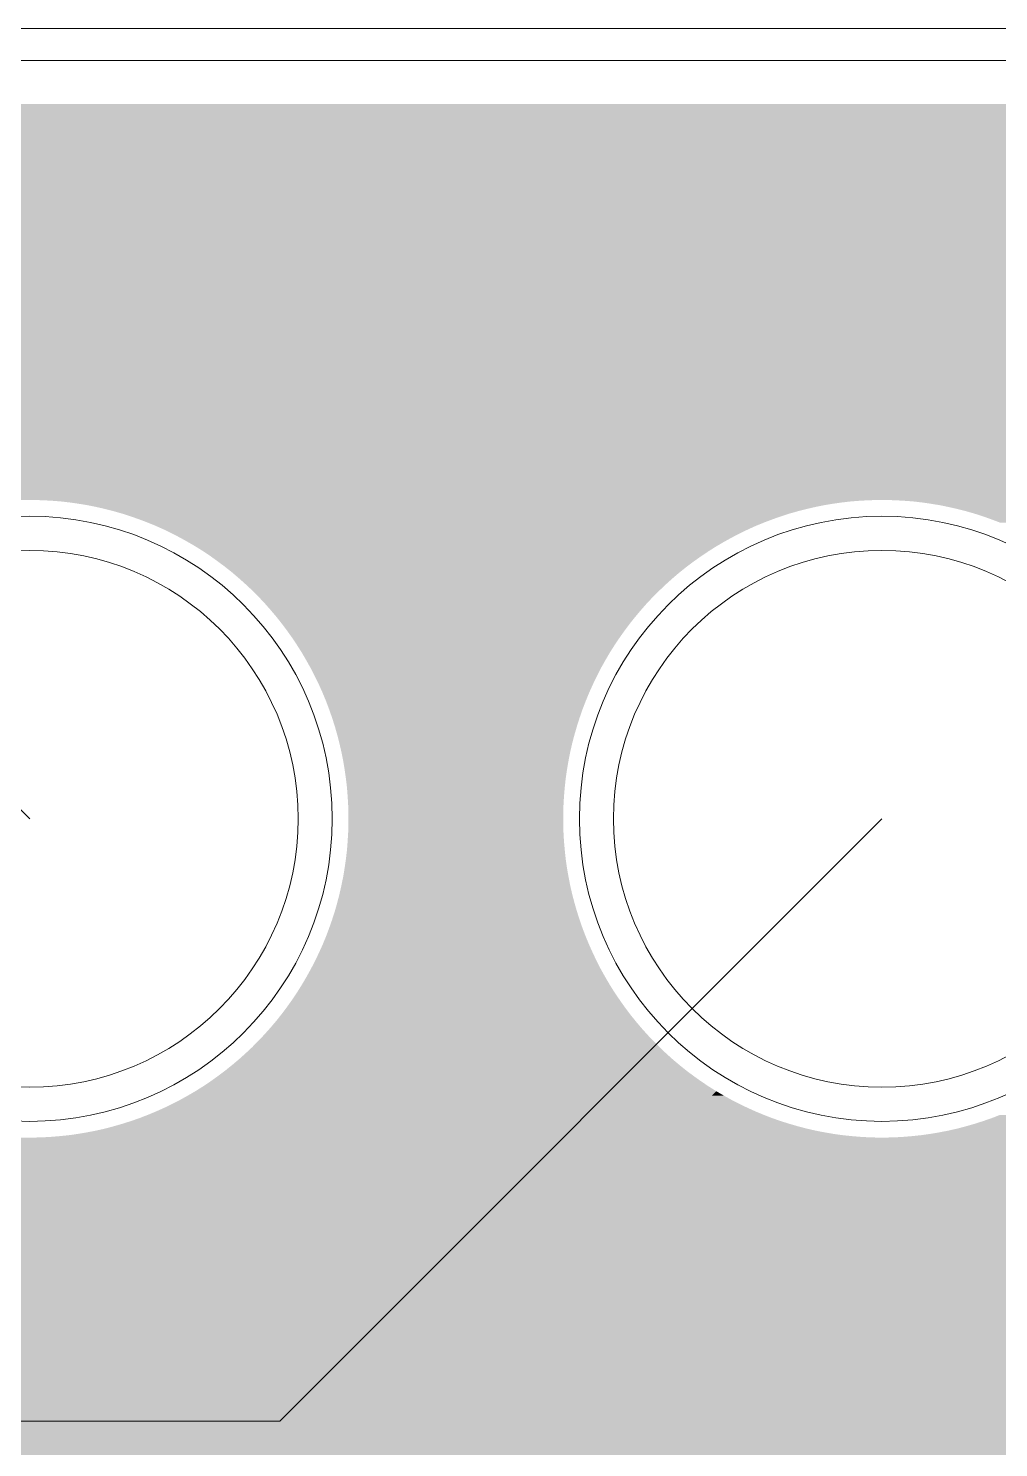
# Model space of a CAD drawing. Header units: millimetres. Extents: x 0 to 210, y 0 to 297.
# Drawn here: x 105.021 to 107.913, y 225.919 to 230.148 of the extents above; entities that cross this region are included whole.
import ezdxf

# ---------------------------------------------------------------- set-up
doc = ezdxf.new("R2010")
doc.units = ezdxf.units.MM
for name, pattern in [('K5LT32768', [0]), ('K5LT32771', [0]), ('K5LT32772', [0]), ('K5LT32773', [0]), ('K5LT32774', [0]), ('K5LT32775', [0])]:
    doc.linetypes.add(name, pattern=pattern)

# ---------------------------------------------------------------- blocks, each defined once
blk = doc.blocks.new('U31')
at = {"color": 7, "linetype": 'K5LT32768', "lineweight": 18}
blk.add_circle((105.0251, 227.7927), 0.8, dxfattribs=at)
blk = doc.blocks.new('U32')
at = {"color": 7, "linetype": 'K5LT32768', "lineweight": 18}
blk.add_circle((107.5651, 227.7927), 0.8, dxfattribs=at)
blk = doc.blocks.new('U162')
at = {"color": 1, "linetype": 'K5LT32771', "lineweight": 18, "true_color": 0xff0000}
blk.add_circle((105.0251, 227.7927), 0.9016, dxfattribs=at)
blk = doc.blocks.new('U163')
at = {"color": 1, "linetype": 'K5LT32771', "lineweight": 18, "true_color": 0xff0000}
blk.add_circle((107.5651, 227.7927), 0.9016, dxfattribs=at)
blk = doc.blocks.new('U264')
at = {"color": 3, "linetype": 'K5LT32773', "lineweight": 18, "true_color": 0x00ff00}
blk.add_circle((105.0251, 227.7927), 0.8, dxfattribs=at)
blk = doc.blocks.new('U265')
at = {"color": 3, "linetype": 'K5LT32773', "lineweight": 18, "true_color": 0x00ff00}
blk.add_circle((107.5651, 227.7927), 0.8, dxfattribs=at)
blk = doc.blocks.new('U328')
at = {"color": 1, "linetype": 'K5LT32771', "lineweight": 18, "true_color": 0xff0000}
blk.add_circle((105.0251, 227.7927), 0.9016, dxfattribs=at)
blk = doc.blocks.new('U329')
at = {"color": 1, "linetype": 'K5LT32771', "lineweight": 18, "true_color": 0xff0000}
blk.add_circle((107.5651, 227.7927), 0.9016, dxfattribs=at)

msp = doc.modelspace()

# ---------------------------------------------------------------- hatches: boundary and pattern name
for points in [[(84.8151, 229.8689), (84.8151, 229.923), (133.2828, 229.923), (133.3364, 229.8689)], [(84.8151, 229.6231), (84.8151, 229.8689), (133.3364, 229.8689), (133.3343, 229.6231)], [(100.8925, 229.6228), (100.8798, 229.6231), (133.3343, 229.6231), (133.3343, 229.6228)], [(100.9052, 229.6218), (100.8925, 229.6228), (133.3343, 229.6228), (133.3343, 229.6218)], [(100.9176, 229.62), (100.9052, 229.6218), (133.3343, 229.6218), (133.3343, 229.62)], [(100.9301, 229.6175), (100.9176, 229.62), (133.3343, 229.62), (133.3342, 229.6175)], [(100.9423, 229.6142), (100.9301, 229.6175), (133.3342, 229.6175), (133.3342, 229.6142)], [(100.9542, 229.6104), (100.9423, 229.6142), (133.3342, 229.6142), (133.3342, 229.6104)], [(100.9661, 229.6061), (100.9542, 229.6104), (133.3342, 229.6104), (133.3341, 229.6061)], [(100.9776, 229.6007), (100.9661, 229.6061), (133.3341, 229.6061), (133.3341, 229.6007)], [(100.9887, 229.5951), (100.9776, 229.6007), (133.3341, 229.6007), (133.334, 229.5951)], [(100.9997, 229.5885), (100.9887, 229.5951), (133.334, 229.5951), (133.334, 229.5885)], [(101.0101, 229.5817), (100.9997, 229.5885), (133.334, 229.5885), (133.3339, 229.5817)], [(101.0202, 229.574), (101.0101, 229.5817), (133.3339, 229.5817), (133.3339, 229.574)], [(101.0299, 229.5659), (101.0202, 229.574), (133.3339, 229.574), (133.3338, 229.5659)], [(101.039, 229.5573), (101.0299, 229.5659), (133.3338, 229.5659), (133.3337, 229.5573)], [(101.6232, 228.9731), (101.039, 229.5573), (133.3337, 229.5573), (133.3287, 228.9731)], [(101.6235, 228.9728), (101.6232, 228.9731), (112.465, 228.9731), (112.4454, 228.9728)], [(101.6248, 228.9716), (101.6235, 228.9728), (112.4454, 228.9728), (112.4259, 228.9716)], [(101.6268, 228.9695), (101.6248, 228.9716), (112.4259, 228.9716), (112.4063, 228.9695)], [(101.6293, 228.967), (101.6268, 228.9695), (112.4063, 228.9695), (112.3867, 228.967)], [(101.6329, 228.9634), (101.6293, 228.967), (112.3867, 228.967), (112.3674, 228.9634)], [(101.637, 228.9594), (101.6329, 228.9634), (112.3674, 228.9634), (112.3481, 228.9594)], [(101.642, 228.9543), (101.637, 228.9594), (112.3481, 228.9594), (112.3293, 228.9543)], [(101.6476, 228.9487), (101.642, 228.9543), (112.3293, 228.9543), (112.3105, 228.9487)], [(101.6542, 228.9421), (101.6476, 228.9487), (112.3105, 228.9487), (112.292, 228.9421)], [(101.6613, 228.935), (101.6542, 228.9421), (112.292, 228.9421), (112.2737, 228.935)], [(101.6692, 228.9271), (101.6613, 228.935), (112.2737, 228.935), (112.2557, 228.9271)], [(101.6776, 228.9187), (101.6692, 228.9271), (112.2557, 228.9271), (112.2379, 228.9187)], [(101.687, 228.9093), (101.6776, 228.9187), (112.2379, 228.9187), (112.2206, 228.9093)], [(101.6969, 228.8994), (101.687, 228.9093), (112.2206, 228.9093), (112.2036, 228.8994)], [(101.7076, 228.8888), (101.6969, 228.8994), (112.2036, 228.8994), (112.1871, 228.8888)], [(101.7188, 228.8776), (101.7076, 228.8888), (112.1871, 228.8888), (112.1711, 228.8776)], [(101.7307, 228.8656), (101.7188, 228.8776), (112.1711, 228.8776), (112.1553, 228.8656)], [(101.7431, 228.8532), (101.7307, 228.8656), (112.1553, 228.8656), (112.1401, 228.8532)], [(101.7561, 228.8402), (101.7431, 228.8532), (112.1401, 228.8532), (112.1254, 228.8402)], [(101.7698, 228.8265), (101.7561, 228.8402), (112.1254, 228.8402), (112.1114, 228.8265)], [(101.8536, 228.7427), (101.7698, 228.8265), (112.1114, 228.8265), (112.0276, 228.7427)], [(105.0652, 228.7419), (105.0385, 228.7427), (107.5518, 228.7427), (107.5252, 228.7419)], [(105.0916, 228.7404), (105.0652, 228.7419), (107.5252, 228.7419), (107.4985, 228.7404)], [(105.1183, 228.7384), (105.0916, 228.7404), (107.4985, 228.7404), (107.4721, 228.7384)], [(105.1447, 228.7353), (105.1183, 228.7384), (107.4721, 228.7384), (107.4454, 228.7353)], [(105.1711, 228.7315), (105.1447, 228.7353), (107.4454, 228.7353), (107.419, 228.7315)], [(105.1973, 228.7272), (105.1711, 228.7315), (107.419, 228.7315), (107.3928, 228.7272)], [(105.2234, 228.7219), (105.1973, 228.7272), (107.3928, 228.7272), (107.3667, 228.7219)], [(105.2496, 228.716), (105.2234, 228.7219), (107.3667, 228.7219), (107.3408, 228.716)], [(107.6049, 228.7419), (107.5785, 228.7427), (112.0276, 228.7427), (112.0268, 228.7419)], [(107.6316, 228.7404), (107.6049, 228.7419), (112.0268, 228.7419), (112.0253, 228.7404)], [(107.6583, 228.7384), (107.6316, 228.7404), (112.0253, 228.7404), (112.0233, 228.7384)], [(107.6847, 228.7353), (107.6583, 228.7384), (112.0233, 228.7384), (112.0202, 228.7353)], [(107.7111, 228.7315), (107.6847, 228.7353), (112.0202, 228.7353), (112.0164, 228.7315)], [(107.7373, 228.7272), (107.7111, 228.7315), (112.0164, 228.7315), (112.0121, 228.7272)], [(107.7634, 228.7219), (107.7373, 228.7272), (112.0121, 228.7272), (112.0067, 228.7219)], [(107.7896, 228.716), (107.7634, 228.7219), (112.0067, 228.7219), (112.0009, 228.716)], [(105.2752, 228.7094), (105.2496, 228.716), (107.3408, 228.716), (107.3149, 228.7094)], [(105.3009, 228.7021), (105.2752, 228.7094), (107.3149, 228.7094), (107.2892, 228.7021)], [(105.3263, 228.6939), (105.3009, 228.7021), (107.2892, 228.7021), (107.2638, 228.6939)], [(105.3514, 228.685), (105.3263, 228.6939), (107.2638, 228.6939), (107.2387, 228.685)], [(105.3763, 228.6756), (105.3514, 228.685), (107.2387, 228.685), (107.2138, 228.6756)], [(105.401, 228.6655), (105.3763, 228.6756), (107.2138, 228.6756), (107.1891, 228.6655)], [(107.8152, 228.7094), (107.7896, 228.716), (112.0009, 228.716), (111.9943, 228.7094)], [(107.8409, 228.7021), (107.8152, 228.7094), (111.9943, 228.7094), (111.9869, 228.7021)], [(107.8663, 228.6939), (107.8409, 228.7021), (111.9869, 228.7021), (111.9788, 228.6939)], [(107.8914, 228.685), (107.8663, 228.6939), (111.9788, 228.6939), (111.9699, 228.685)], [(107.9163, 228.6756), (107.8914, 228.685), (111.9699, 228.685), (111.9605, 228.6756)], [(105.4254, 228.6546), (105.401, 228.6655), (107.1891, 228.6655), (107.165, 228.6546)], [(105.4492, 228.6429), (105.4254, 228.6546), (107.165, 228.6546), (107.1409, 228.6429)], [(105.4729, 228.6307), (105.4492, 228.6429), (107.1409, 228.6429), (107.1173, 228.6307)], [(105.4962, 228.6177), (105.4729, 228.6307), (107.1173, 228.6307), (107.0939, 228.6177)], [(105.5193, 228.6043), (105.4962, 228.6177), (107.0939, 228.6177), (107.071, 228.6043)], [(105.5419, 228.5901), (105.5193, 228.6043), (107.071, 228.6043), (107.0484, 228.5901)], [(105.564, 228.5753), (105.5419, 228.5901), (107.0484, 228.5901), (107.0263, 228.5753)], [(105.5856, 228.5598), (105.564, 228.5753), (107.0263, 228.5753), (107.0045, 228.5598)], [(105.607, 228.5438), (105.5856, 228.5598), (107.0045, 228.5598), (106.9831, 228.5438)], [(105.6278, 228.5273), (105.607, 228.5438), (106.9831, 228.5438), (106.9623, 228.5273)], [(105.6481, 228.51), (105.6278, 228.5273), (106.9623, 228.5273), (106.942, 228.51)], [(105.6679, 228.4923), (105.6481, 228.51), (106.942, 228.51), (106.9222, 228.4923)], [(105.6875, 228.474), (105.6679, 228.4923), (106.9222, 228.4923), (106.9029, 228.474)], [(105.7063, 228.4552), (105.6875, 228.474), (106.9029, 228.474), (106.8838, 228.4552)], [(105.7246, 228.4359), (105.7063, 228.4552), (106.8838, 228.4552), (106.8655, 228.4359)], [(105.7423, 228.4158), (105.7246, 228.4359), (106.8655, 228.4359), (106.8478, 228.4158)], [(105.7596, 228.3955), (105.7423, 228.4158), (106.8478, 228.4158), (106.8307, 228.3955)], [(105.7761, 228.3747), (105.7596, 228.3955), (106.8307, 228.3955), (106.814, 228.3747)], [(105.7921, 228.3533), (105.7761, 228.3747), (106.814, 228.3747), (106.798, 228.3533)], [(105.8076, 228.3317), (105.7921, 228.3533), (106.798, 228.3533), (106.7827, 228.3317)], [(105.8224, 228.3094), (105.8076, 228.3317), (106.7827, 228.3317), (106.7677, 228.3094)], [(105.8366, 228.287), (105.8224, 228.3094), (106.7677, 228.3094), (106.7535, 228.287)], [(105.85, 228.2639), (105.8366, 228.287), (106.7535, 228.287), (106.7401, 228.2639)], [(105.863, 228.2408), (105.85, 228.2639), (106.7401, 228.2639), (106.7271, 228.2408)], [(105.8752, 228.2169), (105.863, 228.2408), (106.7271, 228.2408), (106.7149, 228.2169)], [(105.8869, 228.193), (105.8752, 228.2169), (106.7149, 228.2169), (106.7035, 228.193)], [(105.8978, 228.1687), (105.8869, 228.193), (106.7035, 228.193), (106.6926, 228.1687)], [(105.908, 228.144), (105.8978, 228.1687), (106.6926, 228.1687), (106.6824, 228.144)], [(105.9174, 228.1191), (105.908, 228.144), (106.6824, 228.144), (106.6728, 228.1191)], [(105.9262, 228.094), (105.9174, 228.1191), (106.6728, 228.1191), (106.6641, 228.094)], [(105.9344, 228.0686), (105.9262, 228.094), (106.6641, 228.094), (106.656, 228.0686)], [(105.9417, 228.0429), (105.9344, 228.0686), (106.656, 228.0686), (106.6486, 228.0429)], [(105.9483, 228.0173), (105.9417, 228.0429), (106.6486, 228.0429), (106.6418, 228.0173)], [(105.9542, 227.9911), (105.9483, 228.0173), (106.6418, 228.0173), (106.6359, 227.9911)], [(105.9595, 227.965), (105.9542, 227.9911), (106.6359, 227.9911), (106.6308, 227.965)], [(105.9638, 227.9388), (105.9595, 227.965), (106.6308, 227.965), (106.6263, 227.9388)], [(105.9676, 227.9124), (105.9638, 227.9388), (106.6263, 227.9388), (106.6225, 227.9124)], [(105.9707, 227.886), (105.9676, 227.9124), (106.6225, 227.9124), (106.6197, 227.886)], [(105.9727, 227.8593), (105.9707, 227.886), (106.6197, 227.886), (106.6174, 227.8593)], [(105.9743, 227.8329), (105.9727, 227.8593), (106.6174, 227.8593), (106.6159, 227.8329)], [(105.975, 227.8062), (105.9743, 227.8329), (106.6159, 227.8329), (106.6151, 227.8062)], [(105.975, 227.7795), (105.975, 227.8062), (106.6151, 227.8062), (106.6151, 227.7795)], [(105.9727, 227.7262), (105.9743, 227.7529), (106.6159, 227.7529), (106.6174, 227.7262)], [(105.9743, 227.7529), (105.975, 227.7795), (106.6151, 227.7795), (106.6159, 227.7529)], [(105.9707, 227.6998), (105.9727, 227.7262), (106.6174, 227.7262), (106.6197, 227.6998)], [(105.9638, 227.6467), (105.9676, 227.6731), (106.6225, 227.6731), (106.6263, 227.6467)], [(105.9676, 227.6731), (105.9707, 227.6998), (106.6197, 227.6998), (106.6225, 227.6731)], [(105.9542, 227.5944), (105.9595, 227.6205), (106.6308, 227.6205), (106.6359, 227.5944)], [(105.9595, 227.6205), (105.9638, 227.6467), (106.6263, 227.6467), (106.6308, 227.6205)], [(105.9483, 227.5685), (105.9542, 227.5944), (106.6359, 227.5944), (106.6418, 227.5685)], [(105.9344, 227.5169), (105.9417, 227.5426), (106.6486, 227.5426), (106.656, 227.5169)], [(105.9417, 227.5426), (105.9483, 227.5685), (106.6418, 227.5685), (106.6486, 227.5426)], [(105.9174, 227.4664), (105.9262, 227.4915), (106.6641, 227.4915), (106.6728, 227.4664)], [(105.9262, 227.4915), (105.9344, 227.5169), (106.656, 227.5169), (106.6641, 227.4915)], [(105.908, 227.4415), (105.9174, 227.4664), (106.6728, 227.4664), (106.6824, 227.4415)], [(105.8869, 227.3927), (105.8978, 227.4168), (106.6926, 227.4168), (106.7035, 227.3927)], [(105.8978, 227.4168), (105.908, 227.4415), (106.6824, 227.4415), (106.6926, 227.4168)], [(105.863, 227.3449), (105.8752, 227.3686), (106.7149, 227.3686), (106.7271, 227.3449)], [(105.8752, 227.3686), (105.8869, 227.3927), (106.7035, 227.3927), (106.7149, 227.3686)], [(105.8366, 227.2987), (105.85, 227.3216), (106.7401, 227.3216), (106.7535, 227.2987)], [(105.85, 227.3216), (105.863, 227.3449), (106.7271, 227.3449), (106.7401, 227.3216)], [(105.8224, 227.2761), (105.8366, 227.2987), (106.7535, 227.2987), (106.7677, 227.2761)], [(105.7921, 227.2322), (105.8076, 227.254), (106.7827, 227.254), (106.798, 227.2322)], [(105.8076, 227.254), (105.8224, 227.2761), (106.7677, 227.2761), (106.7827, 227.254)], [(105.7596, 227.19), (105.7761, 227.2108), (106.814, 227.2108), (106.8307, 227.19)], [(105.7761, 227.2108), (105.7921, 227.2322), (106.798, 227.2322), (106.814, 227.2108)], [(105.7246, 227.1499), (105.7423, 227.1697), (106.8478, 227.1697), (106.8655, 227.1499)], [(105.7423, 227.1697), (105.7596, 227.19), (106.8307, 227.19), (106.8478, 227.1697)], [(105.6679, 227.0932), (105.6875, 227.1115), (106.9029, 227.1115), (106.9222, 227.0932)], [(105.6875, 227.1115), (105.7063, 227.1306), (106.8838, 227.1306), (106.9029, 227.1115)], [(105.7063, 227.1306), (105.7246, 227.1499), (106.8655, 227.1499), (106.8838, 227.1306)], [(105.6278, 227.0584), (105.6481, 227.0754), (106.942, 227.0754), (106.9623, 227.0584)], [(105.6481, 227.0754), (105.6679, 227.0932), (106.9222, 227.0932), (106.942, 227.0754)], [(105.564, 227.0102), (105.5856, 227.0257), (107.0045, 227.0257), (107.0263, 227.0102)], [(105.5856, 227.0257), (105.607, 227.0417), (106.9831, 227.0417), (107.0045, 227.0257)], [(105.607, 227.0417), (105.6278, 227.0584), (106.9623, 227.0584), (106.9831, 227.0417)], [(105.5193, 226.9812), (105.5419, 226.9954), (107.0484, 226.9954), (107.071, 226.9812)], [(105.5419, 226.9954), (105.564, 227.0102), (107.0263, 227.0102), (107.0484, 226.9954)], [(105.4254, 226.9312), (105.4492, 226.9426), (107.1409, 226.9426), (107.165, 226.9312)], [(105.4492, 226.9426), (105.4729, 226.9548), (107.1173, 226.9548), (107.1409, 226.9426)], [(105.4729, 226.9548), (105.4962, 226.9678), (107.0939, 226.9678), (107.1173, 226.9548)], [(105.4962, 226.9678), (105.5193, 226.9812), (107.071, 226.9812), (107.0939, 226.9678)], [(105.3263, 226.8918), (105.3514, 226.9004), (107.2387, 226.9004), (107.2638, 226.8918)], [(105.3514, 226.9004), (105.3763, 226.9101), (107.2138, 226.9101), (107.2387, 226.9004)], [(105.3763, 226.9101), (105.401, 226.9203), (107.1891, 226.9203), (107.2138, 226.9101)], [(105.401, 226.9203), (105.4254, 226.9312), (107.165, 226.9312), (107.1891, 226.9203)], [(107.8663, 226.8918), (107.8914, 226.9004), (110.1852, 226.9004), (110.1765, 226.8918)], [(107.8914, 226.9004), (107.9163, 226.9101), (110.1948, 226.9101), (110.1852, 226.9004)], [(105.1711, 226.854), (105.1973, 226.8585), (107.3928, 226.8585), (107.419, 226.854)], [(105.1973, 226.8585), (105.2234, 226.8636), (107.3667, 226.8636), (107.3928, 226.8585)], [(105.2234, 226.8636), (105.2496, 226.8695), (107.3408, 226.8695), (107.3667, 226.8636)], [(105.2496, 226.8695), (105.2752, 226.8763), (107.3149, 226.8763), (107.3408, 226.8695)], [(105.2752, 226.8763), (105.3009, 226.8837), (107.2892, 226.8837), (107.3149, 226.8763)], [(105.3009, 226.8837), (105.3263, 226.8918), (107.2638, 226.8918), (107.2892, 226.8837)], [(107.7111, 226.854), (107.7373, 226.8585), (110.1433, 226.8585), (110.1387, 226.854)], [(107.7373, 226.8585), (107.7634, 226.8636), (110.1484, 226.8636), (110.1433, 226.8585)], [(107.7634, 226.8636), (107.7896, 226.8695), (110.1542, 226.8695), (110.1484, 226.8636)], [(107.7896, 226.8695), (107.8152, 226.8763), (110.1611, 226.8763), (110.1542, 226.8695)], [(107.8152, 226.8763), (107.8409, 226.8837), (110.1684, 226.8837), (110.1611, 226.8763)], [(107.8409, 226.8837), (107.8663, 226.8918), (110.1765, 226.8918), (110.1684, 226.8837)], [(103.9491, 226.6472), (103.7535, 226.8428), (110.1275, 226.8428), (109.9319, 226.6472)], [(105.0385, 226.8428), (105.0652, 226.8435), (107.5252, 226.8435), (107.5518, 226.8428)], [(105.0652, 226.8435), (105.0916, 226.8451), (107.4985, 226.8451), (107.5252, 226.8435)], [(105.0916, 226.8451), (105.1183, 226.8474), (107.4721, 226.8474), (107.4985, 226.8451)], [(105.1183, 226.8474), (105.1447, 226.8502), (107.4454, 226.8502), (107.4721, 226.8474)], [(105.1447, 226.8502), (105.1711, 226.854), (107.419, 226.854), (107.4454, 226.8502)], [(107.5785, 226.8428), (107.6049, 226.8435), (110.1283, 226.8435), (110.1275, 226.8428)], [(107.6049, 226.8435), (107.6316, 226.8451), (110.1298, 226.8451), (110.1283, 226.8435)], [(107.6316, 226.8451), (107.6583, 226.8474), (110.1321, 226.8474), (110.1298, 226.8451)], [(107.6583, 226.8474), (107.6847, 226.8502), (110.1349, 226.8502), (110.1321, 226.8474)], [(107.6847, 226.8502), (107.7111, 226.854), (110.1387, 226.854), (110.1349, 226.8502)], [(103.9577, 226.6378), (103.9491, 226.6472), (109.9319, 226.6472), (109.9225, 226.6378)], [(103.9659, 226.6282), (103.9577, 226.6378), (109.9225, 226.6378), (109.9129, 226.6282)], [(103.9735, 226.6182), (103.9659, 226.6282), (109.9129, 226.6282), (109.903, 226.6182)], [(103.9806, 226.6076), (103.9735, 226.6182), (109.903, 226.6182), (109.8923, 226.6076)], [(103.987, 226.5969), (103.9806, 226.6076), (109.8923, 226.6076), (109.8816, 226.5969)], [(103.9928, 226.5855), (103.987, 226.5969), (109.8816, 226.5969), (109.8702, 226.5855)], [(103.9979, 226.5741), (103.9928, 226.5855), (109.8702, 226.5855), (109.8588, 226.5741)], [(104.0024, 226.5624), (103.9979, 226.5741), (109.8588, 226.5741), (109.8471, 226.5624)], [(104.0063, 226.5502), (104.0024, 226.5624), (109.8471, 226.5624), (109.8349, 226.5502)], [(104.0093, 226.538), (104.0063, 226.5502), (109.8349, 226.5502), (109.8227, 226.538)], [(104.0118, 226.5255), (104.0093, 226.538), (109.8227, 226.538), (109.8103, 226.5255)], [(104.0136, 226.5131), (104.0118, 226.5255), (109.8103, 226.5255), (109.7978, 226.5131)], [(104.0146, 226.5006), (104.0136, 226.5131), (109.7978, 226.5131), (109.7854, 226.5006)], [(104.0152, 226.4879), (104.0146, 226.5006), (109.7854, 226.5006), (109.7727, 226.4879)], [(104.0741, 226.4481), (104.0152, 226.4879), (109.7727, 226.4879), (109.7328, 226.4481)], [(104.59, 225.2479), (104.5899, 226.448), (109.7328, 226.448), (108.5325, 225.2479)]]:
    msp.add_hatch(color=7).paths.add_polyline_path(points)
at = {"true_color": 0x00ff00}
for points in [[(84.8151, 229.8689), (84.8151, 229.923), (133.2828, 229.923), (133.3364, 229.8689)], [(84.8151, 229.4481), (84.8151, 229.8689), (133.3364, 229.8689), (133.3328, 229.4481)], [(103.6075, 229.4478), (103.5948, 229.4481), (133.3328, 229.4481), (133.3328, 229.4478)], [(103.6202, 229.4468), (103.6075, 229.4478), (133.3328, 229.4478), (133.3328, 229.4468)], [(103.6326, 229.445), (103.6202, 229.4468), (133.3328, 229.4468), (133.3327, 229.445)], [(103.6448, 229.4425), (103.6326, 229.445), (133.3327, 229.445), (133.3327, 229.4425)], [(103.6573, 229.4394), (103.6448, 229.4425), (133.3327, 229.4425), (133.3327, 229.4394)], [(103.6692, 229.4356), (103.6573, 229.4394), (133.3327, 229.4394), (133.3327, 229.4356)], [(103.6809, 229.431), (103.6692, 229.4356), (133.3327, 229.4356), (133.3326, 229.431)], [(103.6926, 229.4257), (103.6809, 229.431), (133.3326, 229.431), (133.3326, 229.4257)], [(103.7037, 229.4201), (103.6926, 229.4257), (133.3326, 229.4257), (133.3325, 229.4201)], [(103.7147, 229.4135), (103.7037, 229.4201), (133.3325, 229.4201), (133.3325, 229.4135)], [(103.7251, 229.4067), (103.7147, 229.4135), (133.3325, 229.4135), (133.3324, 229.4067)], [(103.7352, 229.399), (103.7251, 229.4067), (133.3324, 229.4067), (133.3323, 229.399)], [(103.7449, 229.3909), (103.7352, 229.399), (133.3323, 229.399), (133.3323, 229.3909)], [(103.754, 229.3823), (103.7449, 229.3909), (133.3323, 229.3909), (133.3322, 229.3823)], [(104.3936, 228.7427), (103.754, 229.3823), (133.3322, 229.3823), (133.3267, 228.7427)], [(105.0652, 228.7419), (105.0385, 228.7427), (107.5518, 228.7427), (107.5252, 228.7419)], [(105.0916, 228.7404), (105.0652, 228.7419), (107.5252, 228.7419), (107.4985, 228.7404)], [(105.1183, 228.7384), (105.0916, 228.7404), (107.4985, 228.7404), (107.4721, 228.7384)], [(105.1447, 228.7353), (105.1183, 228.7384), (107.4721, 228.7384), (107.4454, 228.7353)], [(105.1711, 228.7315), (105.1447, 228.7353), (107.4454, 228.7353), (107.419, 228.7315)], [(105.1973, 228.7272), (105.1711, 228.7315), (107.419, 228.7315), (107.3928, 228.7272)], [(105.2234, 228.7219), (105.1973, 228.7272), (107.3928, 228.7272), (107.3667, 228.7219)], [(105.2496, 228.716), (105.2234, 228.7219), (107.3667, 228.7219), (107.3408, 228.716)], [(107.6049, 228.7419), (107.5785, 228.7427), (133.3267, 228.7427), (133.3267, 228.7419)], [(107.6316, 228.7404), (107.6049, 228.7419), (133.3267, 228.7419), (133.3267, 228.7404)], [(107.6583, 228.7384), (107.6316, 228.7404), (133.3267, 228.7404), (133.3266, 228.7384)], [(107.6847, 228.7353), (107.6583, 228.7384), (133.3266, 228.7384), (133.3266, 228.7353)], [(107.7111, 228.7315), (107.6847, 228.7353), (133.3266, 228.7353), (133.3266, 228.7315)], [(107.7373, 228.7272), (107.7111, 228.7315), (133.3266, 228.7315), (133.3265, 228.7272)], [(107.7634, 228.7219), (107.7373, 228.7272), (133.3265, 228.7272), (133.3265, 228.7219)], [(107.7896, 228.716), (107.7634, 228.7219), (133.3265, 228.7219), (133.3264, 228.716)], [(105.2752, 228.7094), (105.2496, 228.716), (107.3408, 228.716), (107.3149, 228.7094)], [(105.3009, 228.7021), (105.2752, 228.7094), (107.3149, 228.7094), (107.2892, 228.7021)], [(105.3263, 228.6939), (105.3009, 228.7021), (107.2892, 228.7021), (107.2638, 228.6939)], [(105.3514, 228.685), (105.3263, 228.6939), (107.2638, 228.6939), (107.2387, 228.685)], [(105.3763, 228.6756), (105.3514, 228.685), (107.2387, 228.685), (107.2138, 228.6756)], [(105.401, 228.6655), (105.3763, 228.6756), (107.2138, 228.6756), (107.1891, 228.6655)], [(107.8152, 228.7094), (107.7896, 228.716), (133.3264, 228.716), (133.3264, 228.7094)], [(107.8409, 228.7021), (107.8152, 228.7094), (133.3264, 228.7094), (133.3263, 228.7021)], [(107.8663, 228.6939), (107.8409, 228.7021), (133.3263, 228.7021), (133.3263, 228.6939)], [(107.8914, 228.685), (107.8663, 228.6939), (133.3263, 228.6939), (133.3262, 228.685)], [(107.9163, 228.6756), (107.8914, 228.685), (133.3262, 228.685), (133.3261, 228.6756)], [(105.4254, 228.6546), (105.401, 228.6655), (107.1891, 228.6655), (107.165, 228.6546)], [(105.4492, 228.6429), (105.4254, 228.6546), (107.165, 228.6546), (107.1409, 228.6429)], [(105.4729, 228.6307), (105.4492, 228.6429), (107.1409, 228.6429), (107.1173, 228.6307)], [(105.4962, 228.6177), (105.4729, 228.6307), (107.1173, 228.6307), (107.0939, 228.6177)], [(105.5193, 228.6043), (105.4962, 228.6177), (107.0939, 228.6177), (107.071, 228.6043)], [(105.5419, 228.5901), (105.5193, 228.6043), (107.071, 228.6043), (107.0484, 228.5901)], [(105.564, 228.5753), (105.5419, 228.5901), (107.0484, 228.5901), (107.0263, 228.5753)], [(105.5856, 228.5598), (105.564, 228.5753), (107.0263, 228.5753), (107.0045, 228.5598)], [(105.607, 228.5438), (105.5856, 228.5598), (107.0045, 228.5598), (106.9831, 228.5438)], [(105.6278, 228.5273), (105.607, 228.5438), (106.9831, 228.5438), (106.9623, 228.5273)], [(105.6481, 228.51), (105.6278, 228.5273), (106.9623, 228.5273), (106.942, 228.51)], [(105.6679, 228.4923), (105.6481, 228.51), (106.942, 228.51), (106.9222, 228.4923)], [(105.6875, 228.474), (105.6679, 228.4923), (106.9222, 228.4923), (106.9029, 228.474)], [(105.7063, 228.4552), (105.6875, 228.474), (106.9029, 228.474), (106.8838, 228.4552)], [(105.7246, 228.4359), (105.7063, 228.4552), (106.8838, 228.4552), (106.8655, 228.4359)], [(105.7423, 228.4158), (105.7246, 228.4359), (106.8655, 228.4359), (106.8478, 228.4158)], [(105.7596, 228.3955), (105.7423, 228.4158), (106.8478, 228.4158), (106.8307, 228.3955)], [(105.7761, 228.3747), (105.7596, 228.3955), (106.8307, 228.3955), (106.814, 228.3747)], [(105.7921, 228.3533), (105.7761, 228.3747), (106.814, 228.3747), (106.798, 228.3533)], [(105.8076, 228.3317), (105.7921, 228.3533), (106.798, 228.3533), (106.7827, 228.3317)], [(105.8224, 228.3094), (105.8076, 228.3317), (106.7827, 228.3317), (106.7677, 228.3094)], [(105.8366, 228.287), (105.8224, 228.3094), (106.7677, 228.3094), (106.7535, 228.287)], [(105.85, 228.2639), (105.8366, 228.287), (106.7535, 228.287), (106.7401, 228.2639)], [(105.863, 228.2408), (105.85, 228.2639), (106.7401, 228.2639), (106.7271, 228.2408)], [(105.8752, 228.2169), (105.863, 228.2408), (106.7271, 228.2408), (106.7149, 228.2169)], [(105.8869, 228.193), (105.8752, 228.2169), (106.7149, 228.2169), (106.7035, 228.193)], [(105.8978, 228.1687), (105.8869, 228.193), (106.7035, 228.193), (106.6926, 228.1687)], [(105.908, 228.144), (105.8978, 228.1687), (106.6926, 228.1687), (106.6824, 228.144)], [(105.9174, 228.1191), (105.908, 228.144), (106.6824, 228.144), (106.6728, 228.1191)], [(105.9262, 228.094), (105.9174, 228.1191), (106.6728, 228.1191), (106.6641, 228.094)], [(105.9344, 228.0686), (105.9262, 228.094), (106.6641, 228.094), (106.656, 228.0686)], [(105.9417, 228.0429), (105.9344, 228.0686), (106.656, 228.0686), (106.6486, 228.0429)], [(105.9483, 228.0173), (105.9417, 228.0429), (106.6486, 228.0429), (106.6418, 228.0173)], [(105.9542, 227.9911), (105.9483, 228.0173), (106.6418, 228.0173), (106.6359, 227.9911)], [(105.9595, 227.965), (105.9542, 227.9911), (106.6359, 227.9911), (106.6308, 227.965)], [(105.9638, 227.9388), (105.9595, 227.965), (106.6308, 227.965), (106.6263, 227.9388)], [(105.9676, 227.9124), (105.9638, 227.9388), (106.6263, 227.9388), (106.6225, 227.9124)], [(105.9707, 227.886), (105.9676, 227.9124), (106.6225, 227.9124), (106.6197, 227.886)], [(105.9727, 227.8593), (105.9707, 227.886), (106.6197, 227.886), (106.6174, 227.8593)], [(105.9743, 227.8329), (105.9727, 227.8593), (106.6174, 227.8593), (106.6159, 227.8329)], [(105.975, 227.8062), (105.9743, 227.8329), (106.6159, 227.8329), (106.6151, 227.8062)], [(105.975, 227.7795), (105.975, 227.8062), (106.6151, 227.8062), (106.6151, 227.7795)], [(105.9727, 227.7262), (105.9743, 227.7529), (106.6159, 227.7529), (106.6174, 227.7262)], [(105.9743, 227.7529), (105.975, 227.7795), (106.6151, 227.7795), (106.6159, 227.7529)], [(105.9707, 227.6998), (105.9727, 227.7262), (106.6174, 227.7262), (106.6197, 227.6998)], [(105.9638, 227.6467), (105.9676, 227.6731), (106.6225, 227.6731), (106.6263, 227.6467)], [(105.9676, 227.6731), (105.9707, 227.6998), (106.6197, 227.6998), (106.6225, 227.6731)], [(105.9542, 227.5944), (105.9595, 227.6205), (106.6308, 227.6205), (106.6359, 227.5944)], [(105.9595, 227.6205), (105.9638, 227.6467), (106.6263, 227.6467), (106.6308, 227.6205)], [(105.9483, 227.5685), (105.9542, 227.5944), (106.6359, 227.5944), (106.6418, 227.5685)], [(105.9344, 227.5169), (105.9417, 227.5426), (106.6486, 227.5426), (106.656, 227.5169)], [(105.9417, 227.5426), (105.9483, 227.5685), (106.6418, 227.5685), (106.6486, 227.5426)], [(105.9174, 227.4664), (105.9262, 227.4915), (106.6641, 227.4915), (106.6728, 227.4664)], [(105.9262, 227.4915), (105.9344, 227.5169), (106.656, 227.5169), (106.6641, 227.4915)], [(105.908, 227.4415), (105.9174, 227.4664), (106.6728, 227.4664), (106.6824, 227.4415)], [(105.8869, 227.3927), (105.8978, 227.4168), (106.6926, 227.4168), (106.7035, 227.3927)], [(105.8978, 227.4168), (105.908, 227.4415), (106.6824, 227.4415), (106.6926, 227.4168)], [(105.863, 227.3449), (105.8752, 227.3686), (106.7149, 227.3686), (106.7271, 227.3449)], [(105.8752, 227.3686), (105.8869, 227.3927), (106.7035, 227.3927), (106.7149, 227.3686)], [(105.8369, 227.2992), (105.85, 227.3216), (106.7401, 227.3216), (106.7533, 227.2992)], [(105.85, 227.3216), (105.863, 227.3449), (106.7271, 227.3449), (106.7401, 227.3216)], [(105.8224, 227.2761), (105.8366, 227.2987), (106.7527, 227.2987), (106.7301, 227.2761)], [(105.8366, 227.2987), (105.8369, 227.2992), (106.7533, 227.2992), (106.7527, 227.2987)], [(105.7921, 227.2322), (105.8076, 227.254), (106.708, 227.254), (106.6862, 227.2322)], [(105.8076, 227.254), (105.8224, 227.2761), (106.7301, 227.2761), (106.708, 227.254)], [(105.7596, 227.19), (105.7761, 227.2108), (106.6649, 227.2108), (106.644, 227.19)], [(105.7761, 227.2108), (105.7921, 227.2322), (106.6862, 227.2322), (106.6649, 227.2108)], [(105.7246, 227.1499), (105.7423, 227.1697), (106.6237, 227.1697), (106.6039, 227.1499)], [(105.7423, 227.1697), (105.7596, 227.19), (106.644, 227.19), (106.6237, 227.1697)], [(105.6679, 227.0932), (105.6875, 227.1115), (106.5655, 227.1115), (106.5473, 227.0932)], [(105.6875, 227.1115), (105.7063, 227.1306), (106.5846, 227.1306), (106.5655, 227.1115)], [(105.7063, 227.1306), (105.7246, 227.1499), (106.6039, 227.1499), (106.5846, 227.1306)], [(105.6278, 227.0584), (105.6481, 227.0754), (106.5295, 227.0754), (106.5125, 227.0584)], [(105.6481, 227.0754), (105.6679, 227.0932), (106.5473, 227.0932), (106.5295, 227.0754)], [(105.564, 227.0102), (105.5856, 227.0257), (106.4797, 227.0257), (106.4642, 227.0102)], [(105.5856, 227.0257), (105.607, 227.0417), (106.4957, 227.0417), (106.4797, 227.0257)], [(105.607, 227.0417), (105.6278, 227.0584), (106.5125, 227.0584), (106.4957, 227.0417)], [(105.5193, 226.9812), (105.5419, 226.9954), (106.4495, 226.9954), (106.4352, 226.9812)], [(105.5419, 226.9954), (105.564, 227.0102), (106.4642, 227.0102), (106.4495, 226.9954)], [(105.4254, 226.9312), (105.4492, 226.9426), (106.3966, 226.9426), (106.3852, 226.9312)], [(105.4492, 226.9426), (105.4729, 226.9548), (106.4088, 226.9548), (106.3966, 226.9426)], [(105.4729, 226.9548), (105.4962, 226.9678), (106.4218, 226.9678), (106.4088, 226.9548)], [(105.4962, 226.9678), (105.5193, 226.9812), (106.4352, 226.9812), (106.4218, 226.9678)], [(107.0217, 226.9312), (107.0332, 226.9426), (107.1409, 226.9426), (107.165, 226.9312)], [(107.0332, 226.9426), (107.0454, 226.9548), (107.1173, 226.9548), (107.1409, 226.9426)], [(107.0454, 226.9548), (107.0583, 226.9678), (107.0939, 226.9678), (107.1173, 226.9548)], [(107.0583, 226.9678), (107.0715, 226.9809), (107.0939, 226.9678)], [(105.3263, 226.8918), (105.3514, 226.9004), (106.3545, 226.9004), (106.3458, 226.8918)], [(105.3514, 226.9004), (105.3763, 226.9101), (106.3641, 226.9101), (106.3545, 226.9004)], [(105.3763, 226.9101), (105.401, 226.9203), (106.3743, 226.9203), (106.3641, 226.9101)], [(105.401, 226.9203), (105.4254, 226.9312), (106.3852, 226.9312), (106.3743, 226.9203)], [(106.9824, 226.8918), (106.991, 226.9004), (107.2387, 226.9004), (107.2638, 226.8918)], [(106.991, 226.9004), (107.0007, 226.9101), (107.2138, 226.9101), (107.2387, 226.9004)], [(107.0007, 226.9101), (107.0108, 226.9203), (107.1891, 226.9203), (107.2138, 226.9101)], [(107.0108, 226.9203), (107.0217, 226.9312), (107.165, 226.9312), (107.1891, 226.9203)], [(107.8663, 226.8918), (107.8855, 226.8984), (112.7367, 226.8984), (112.7304, 226.8918)], [(107.8855, 226.8984), (107.8914, 226.9004), (112.7389, 226.9004), (112.7367, 226.8984)], [(107.8914, 226.9004), (107.9163, 226.9101), (112.749, 226.9101), (112.7389, 226.9004)], [(105.1711, 226.854), (105.1973, 226.8585), (106.3126, 226.8585), (106.308, 226.854)], [(105.1973, 226.8585), (105.2234, 226.8636), (106.3176, 226.8636), (106.3126, 226.8585)], [(105.2234, 226.8636), (105.2496, 226.8695), (106.3235, 226.8695), (106.3176, 226.8636)], [(105.2496, 226.8695), (105.2752, 226.8763), (106.3303, 226.8763), (106.3235, 226.8695)], [(105.2752, 226.8763), (105.3009, 226.8837), (106.3377, 226.8837), (106.3303, 226.8763)], [(105.3009, 226.8837), (105.3263, 226.8918), (106.3458, 226.8918), (106.3377, 226.8837)], [(106.9445, 226.854), (106.9491, 226.8585), (107.3928, 226.8585), (107.419, 226.854)], [(106.9491, 226.8585), (106.9542, 226.8636), (107.3667, 226.8636), (107.3928, 226.8585)], [(106.9542, 226.8636), (106.96, 226.8695), (107.3408, 226.8695), (107.3667, 226.8636)], [(106.96, 226.8695), (106.9669, 226.8763), (107.3149, 226.8763), (107.3408, 226.8695)], [(106.9669, 226.8763), (106.9742, 226.8837), (107.2892, 226.8837), (107.3149, 226.8763)], [(106.9742, 226.8837), (106.9824, 226.8918), (107.2638, 226.8918), (107.2892, 226.8837)], [(107.7111, 226.854), (107.7373, 226.8585), (112.7003, 226.8585), (112.6964, 226.854)], [(107.7373, 226.8585), (107.7634, 226.8636), (112.7046, 226.8636), (112.7003, 226.8585)], [(107.7634, 226.8636), (107.7737, 226.8659), (112.7065, 226.8659), (112.7046, 226.8636)], [(107.7737, 226.8659), (107.7896, 226.8695), (112.7097, 226.8695), (112.7065, 226.8659)], [(107.7896, 226.8695), (107.8152, 226.8763), (112.7158, 226.8763), (112.7097, 226.8695)], [(107.8152, 226.8763), (107.8365, 226.8824), (112.7213, 226.8824), (112.7158, 226.8763)], [(107.8365, 226.8824), (107.8409, 226.8837), (112.7225, 226.8837), (112.7213, 226.8824)], [(107.8409, 226.8837), (107.8663, 226.8918), (112.7304, 226.8918), (112.7225, 226.8837)], [(96.753, 226.223), (96.1333, 226.8428), (106.2968, 226.8428), (105.6771, 226.223)], [(105.0385, 226.8428), (105.0652, 226.8435), (106.2976, 226.8435), (106.2968, 226.8428)], [(105.0652, 226.8435), (105.0916, 226.8451), (106.2991, 226.8451), (106.2976, 226.8435)], [(105.0916, 226.8451), (105.1183, 226.8474), (106.3014, 226.8474), (106.2991, 226.8451)], [(105.1183, 226.8474), (105.1447, 226.8502), (106.3042, 226.8502), (106.3014, 226.8474)], [(105.1447, 226.8502), (105.1711, 226.854), (106.308, 226.854), (106.3042, 226.8502)], [(106.9041, 226.8136), (106.9222, 226.8316), (112.6783, 226.8316), (112.6654, 226.8136)], [(106.9222, 226.8316), (106.9334, 226.8428), (112.6872, 226.8428), (112.6783, 226.8316)], [(106.9334, 226.8428), (106.9341, 226.8435), (107.5252, 226.8435), (107.5518, 226.8428)], [(106.9341, 226.8435), (106.9356, 226.8451), (107.4985, 226.8451), (107.5252, 226.8435)], [(106.9356, 226.8451), (106.9379, 226.8474), (107.4721, 226.8474), (107.4985, 226.8451)], [(106.9379, 226.8474), (106.9407, 226.8502), (107.4454, 226.8502), (107.4721, 226.8474)], [(106.9407, 226.8502), (106.9445, 226.854), (107.419, 226.854), (107.4454, 226.8502)], [(107.5785, 226.8428), (107.6049, 226.8435), (112.6878, 226.8435), (112.6872, 226.8428)], [(107.6049, 226.8435), (107.6316, 226.8451), (112.689, 226.8451), (112.6878, 226.8435)], [(107.6316, 226.8451), (107.6583, 226.8474), (112.6908, 226.8474), (112.689, 226.8451)], [(107.6583, 226.8474), (107.6727, 226.8489), (112.692, 226.8489), (112.6908, 226.8474)], [(107.6727, 226.8489), (107.6847, 226.8502), (112.6931, 226.8502), (112.692, 226.8489)], [(107.6847, 226.8502), (107.7111, 226.854), (112.6964, 226.854), (112.6931, 226.8502)], [(106.8478, 226.7572), (106.8671, 226.7765), (112.641, 226.7765), (112.6298, 226.7572)], [(106.8671, 226.7765), (106.8859, 226.7953), (112.6529, 226.7953), (112.641, 226.7765)], [(106.8859, 226.7953), (106.9041, 226.8136), (112.6654, 226.8136), (112.6529, 226.7953)], [(106.8084, 226.7178), (106.8285, 226.7379), (112.6191, 226.7379), (112.6095, 226.7178)], [(106.8285, 226.7379), (106.8478, 226.7572), (112.6298, 226.7572), (112.6191, 226.7379)], [(106.7677, 226.6772), (106.7883, 226.6978), (112.6001, 226.6978), (112.5917, 226.6772)], [(106.7883, 226.6978), (106.8084, 226.7178), (112.6095, 226.7178), (112.6001, 226.6978)], [(106.7258, 226.6353), (106.7469, 226.6563), (112.5838, 226.6563), (112.5767, 226.6353)], [(106.7469, 226.6563), (106.7677, 226.6772), (112.5917, 226.6772), (112.5838, 226.6563)], [(106.6832, 226.5926), (106.7045, 226.6139), (112.5704, 226.6139), (112.5648, 226.5926)], [(106.7045, 226.6139), (106.7258, 226.6353), (112.5767, 226.6353), (112.5704, 226.6139)], [(106.6397, 226.5492), (106.6616, 226.571), (112.56, 226.571), (112.5559, 226.5492)], [(106.6616, 226.571), (106.6832, 226.5926), (112.5648, 226.5926), (112.56, 226.571)], [(106.5958, 226.5052), (106.6179, 226.5273), (112.5523, 226.5273), (112.5498, 226.5052)], [(106.6179, 226.5273), (106.6397, 226.5492), (112.5559, 226.5492), (112.5523, 226.5273)], [(106.5513, 226.4608), (106.5737, 226.4831), (112.5478, 226.4831), (112.5468, 226.4608)], [(106.5737, 226.4831), (106.5958, 226.5052), (112.5498, 226.5052), (112.5478, 226.4831)], [(105.9295, 225.839), (106.5292, 226.4387), (112.5462, 226.4387), (112.5462, 225.839)], [(106.5292, 226.4387), (106.5513, 226.4608), (112.5468, 226.4608), (112.5462, 226.4387)]]:
    msp.add_hatch(color=3, dxfattribs=at).paths.add_polyline_path(points)

# ---------------------------------------------------------------- linework, layer by layer
at = {"color": 4, "linetype": 'K5LT32772', "lineweight": 18, "true_color": 0x00ffff}
msp.add_lwpolyline([(78.5649, 230.1481), (139.565, 230.1481)], dxfattribs=at)
at = {"color": 5, "linetype": 'K5LT32775', "lineweight": 18, "true_color": 0x0000ff}
msp.add_lwpolyline([(84.495, 210.3028), (84.495, 230.0528), (84.7452, 230.0528), (110.245, 230.0528)], dxfattribs=at)
at = {"color": 3, "linetype": 'K5LT32774', "lineweight": 18, "true_color": 0x00ff00}
for points in [[(93.7553, 229.223), (103.5948, 229.223), (105.0251, 227.7927)], [(105.7703, 225.998), (107.5651, 227.7927)], [(96.6598, 225.998), (105.7703, 225.998)]]:
    msp.add_lwpolyline(points, dxfattribs=at)

# ---------------------------------------------------------------- block references
for name in ['U162', 'U328', 'U163', 'U329', 'U31', 'U264', 'U32', 'U265']:
    msp.add_blockref(name, (0, 0))

doc.saveas('drawing.dxf')
